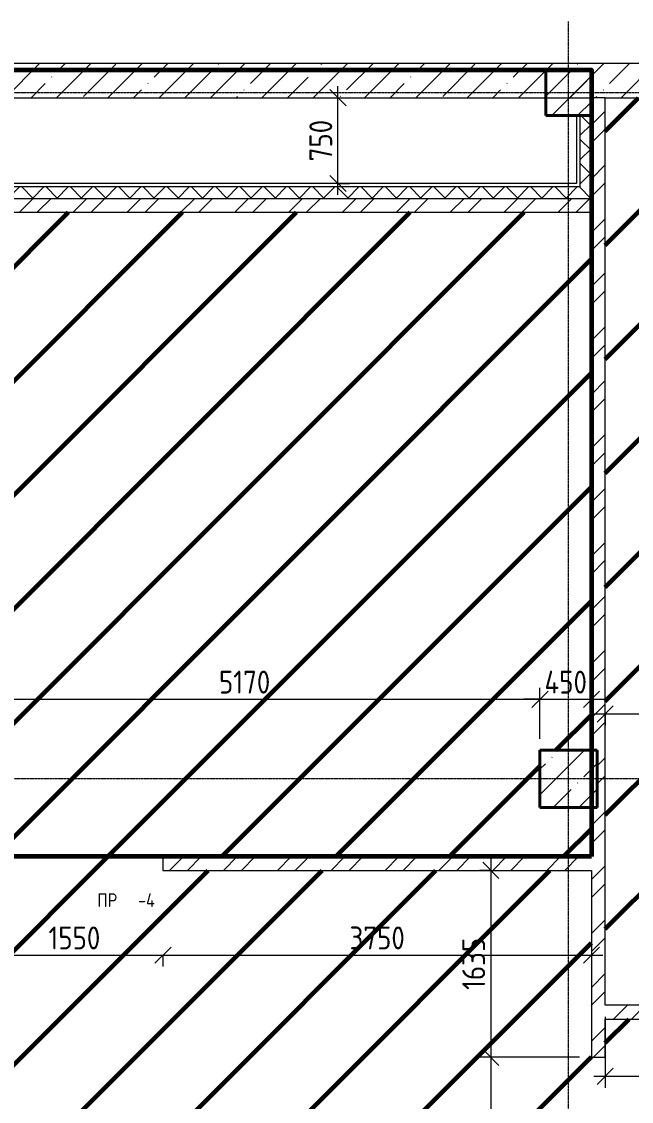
# Model space of a CAD drawing. Header units: millimetres. Extents: x -56773 to 323062, y -262288 to 76460.
# Drawn here: x 50813 to 56150, y 584 to 10027 of the extents above; entities that cross this region are included whole.
import ezdxf

# ---------------------------------------------------------------- set-up
doc = ezdxf.new("R2010")
doc.units = ezdxf.units.MM
doc.linetypes.add('ADSK_Линия сетки', pattern=[25, 20, -2.5, 0, -2.5])
for name, color, linetype, lineweight in [('1.1) Шлифовка потолка', 5, 'Continuous', 60), ('Марки', 7, 'Continuous', 20), ('Несущие колонны', 7, 'Continuous', 18), ('Оси', 7, 'Continuous', 9), ('Перекрытие', 7, 'Continuous', 18), ('Размеры', 7, 'Continuous', 9), ('Стены внутренние', 7, 'Continuous', 18), ('Стены наружные', 7, 'Continuous', 18), ('Стены штриховка', 7, 'Continuous', 9)]:
    doc.layers.add(name, color=color, linetype=linetype, lineweight=lineweight)
doc.styles.add('GOST Common_3', font='', dxfattribs={"width": 0.9, "height": 200})
doc.styles.add('GOST Common_9', font='', dxfattribs={"width": 0.9, "height": 120})
doc.styles.get('GOST Common_3').set_extended_font_data('GOST Common')
doc.styles.get('GOST Common_9').set_extended_font_data('GOST Common')
doc.dimstyles.new('ADSK_Основной_2_0_2', dxfattribs={"dimscale": 304.8, "dimtxt": 201.142999, "dimasz": 0.463911, "dimexe": 0.328084, "dimexo": 0.328084, "dimgap": 0.164042, "dimtad": 1, "dimdec": 3, "dimrnd": 0.001, "dimdsep": 46, "dimtxsty": 'GOST Common_3', "dimblk1": 'OBLIQUE', "dimblk2": 'OBLIQUE', "dimsah": 1, "dimcen": 0.09, "dimdle": 0.328084, "dimazin": 2, "dimtfac": 1, "dimtdec": 4, "dimtix": 1, "dimtmove": 0, "dimatfit": 3, "dimfxl": 1, "dimtvp": 1, "dimtolj": 1, "dimtzin": 0, "dimlwd": 20, "dimlwe": 20, "dimarcsym": 2})
pattern_1 = [(45, (0, 0), (-224.5064, 224.5064), []), (45, (224.5, 0), (-224.5064, 224.5064), [396.875, -79.375, 3.353, -76.022])]
pattern_2 = [(45, (0, 0), (-235.7317, 235.7317), []), (45, (157.15, 0), (-235.7317, 235.7317), [])]
pattern_3 = [(45, (0, 0), (-106.066, 106.066), []), (135, (0, 0), (-106.066, -106.066), [])]

# ---------------------------------------------------------------- blocks, each defined once
blk = doc.blocks.new('ADSK_КолоннаЖБ_Прямоугольная - 500x500 мм-1807509-Кладочный план подвала')
at = {"layer": 'Несущие колонны', "lineweight": 40}
for p, q in [((-250, 250), (250, 250)), ((-250, -250), (-250, 250)), ((250, 250), (250, -250)), ((250, -250), (-250, -250))]:
    blk.add_line(p, q, dxfattribs=at)
blk = doc.blocks.new('ADSK_КолоннаЖБ_Прямоугольная - 400x400 мм-1809659-Кладочный план подвала')
at = {"layer": 'Несущие колонны', "lineweight": 40}
for p, q in [((-200, 200), (200, 200)), ((-200, -200), (-200, 200)), ((200, 200), (200, -200)), ((200, -200), (-200, -200))]:
    blk.add_line(p, q, dxfattribs=at)
blk = doc.blocks.new('_Oblique')
at = {"color": 0, "linetype": 'ByBlock', "lineweight": -2}
blk.add_line((-0.5, -0.5), (0.5, 0.5), dxfattribs=at)
blk = doc.blocks.new('DIMBLOCK415-Кладочный план подвала')
at = {"layer": 'Defpoints', "color": 0, "transparency": 16777216}
for p in [(55020, 2605), (54920, 970), (55795, 970)]:
    blk.add_point(p, dxfattribs=at)
at = {"layer": 'Размеры', "color": 0, "lineweight": 20, "transparency": 16777216}
for p, q in [((54920, 2705), (54920, 870)), ((54920, 2605), (54820, 2605)), ((55695, 970), (54820, 970))]:
    blk.add_line(p, q, dxfattribs=at)
at = {"layer": 'Размеры', "color": 0, "lineweight": 20, "transparency": 16777216, "xscale": 141.4, "yscale": 141.4, "zscale": 141.4}
for p, rotation in [((54920, 2605), 90), ((54920, 970), 270)]:
    blk.add_blockref('_Oblique', p, dxfattribs=dict(at, rotation=rotation))
at = {"layer": 'Размеры', "color": 0, "lineweight": 9, "transparency": 16777216, "insert": (54770, 1787.5), "char_height": 200, "width": 560.473, "attachment_point": 5, "rotation": 90, "style": 'GOST Common_3'}
blk.add_mtext('\\A1;1635', dxfattribs=at)
blk = doc.blocks.new('DIMBLOCK416-Кладочный план подвала')
at = {"layer": 'Defpoints', "color": 0, "transparency": 16777216}
for p in [(55795, 970), (54920, -580), (55795, -580)]:
    blk.add_point(p, dxfattribs=at)
at = {"layer": 'Размеры', "color": 0, "lineweight": 20, "transparency": 16777216}
for p, q in [((54920, 1070), (54920, -680)), ((55695, 970), (54820, 970)), ((55695, -580), (54820, -580))]:
    blk.add_line(p, q, dxfattribs=at)
at = {"layer": 'Размеры', "color": 0, "lineweight": 20, "transparency": 16777216, "xscale": 141.4, "yscale": 141.4, "zscale": 141.4}
for p, rotation in [((54920, 970), 90), ((54920, -580), 270)]:
    blk.add_blockref('_Oblique', p, dxfattribs=dict(at, rotation=rotation))
at = {"layer": 'Размеры', "color": 0, "lineweight": 9, "transparency": 16777216, "insert": (54770, 195), "char_height": 200, "width": 560.473, "attachment_point": 5, "rotation": 90, "style": 'GOST Common_3'}
blk.add_mtext('\\A1;1550', dxfattribs=at)
blk = doc.blocks.new('DIMBLOCK419-Кладочный план подвала')
at = {"layer": 'Defpoints', "color": 0, "transparency": 16777216}
for p in [(55920, 1425), (59150, 1343), (59150, 804)]:
    blk.add_point(p, dxfattribs=at)
at = {"layer": 'Размеры', "color": 0, "lineweight": 20, "transparency": 16777216}
for p, q in [((55920, 1325), (55920, 704)), ((59150, 1243), (59150, 704)), ((55820, 804), (59250, 804))]:
    blk.add_line(p, q, dxfattribs=at)
at = {"layer": 'Размеры', "color": 0, "lineweight": 20, "transparency": 16777216, "xscale": 141.4, "yscale": 141.4, "zscale": 141.4, "rotation": 180}
blk.add_blockref('_Oblique', (55920, 804), dxfattribs=at)
at = {"layer": 'Размеры', "color": 0, "lineweight": 20, "transparency": 16777216, "xscale": 141.4, "yscale": 141.4, "zscale": 141.4}
blk.add_blockref('_Oblique', (59150, 804), dxfattribs=at)
at = {"layer": 'Размеры', "color": 0, "lineweight": 9, "transparency": 16777216, "insert": (57535, 954), "char_height": 200, "width": 605.475, "attachment_point": 5, "style": 'GOST Common_3'}
blk.add_mtext('\\A1;3230', dxfattribs=at)
blk = doc.blocks.new('DIMBLOCK426-Кладочный план подвала')
at = {"layer": 'Defpoints', "color": 0, "transparency": 16777216}
for p in [(55920, 4072.5), (59030, 3972.5), (59030, 3017)]:
    blk.add_point(p, dxfattribs=at)
at = {"layer": 'Размеры', "color": 0, "lineweight": 20, "transparency": 16777216}
for p, q in [((59030, 3117), (59030, 4072.5)), ((55820, 3972.5), (59130, 3972.5)), ((55920, 3972.5), (55920, 3872.5))]:
    blk.add_line(p, q, dxfattribs=at)
at = {"layer": 'Размеры', "color": 0, "lineweight": 20, "transparency": 16777216, "xscale": 141.4, "yscale": 141.4, "zscale": 141.4, "rotation": 180}
blk.add_blockref('_Oblique', (55920, 3972.5), dxfattribs=at)
at = {"layer": 'Размеры', "color": 0, "lineweight": 20, "transparency": 16777216, "xscale": 141.4, "yscale": 141.4, "zscale": 141.4}
blk.add_blockref('_Oblique', (59030, 3972.5), dxfattribs=at)
at = {"layer": 'Размеры', "color": 0, "lineweight": 9, "transparency": 16777216, "insert": (57475, 4122.5), "char_height": 200, "width": 515.472, "attachment_point": 5, "style": 'GOST Common_3'}
blk.add_mtext('\\A1;3110', dxfattribs=at)
blk = doc.blocks.new('DIMBLOCK435-Кладочный план подвала')
at = {"layer": 'Defpoints', "color": 0, "transparency": 16777216}
for p in [(50500, 1963.9), (52050, 1963.9), (52050, 1863.9)]:
    blk.add_point(p, dxfattribs=at)
at = {"layer": 'Размеры', "color": 0, "lineweight": 20, "transparency": 16777216}
for p, q in [((50400, 1863.9), (52150, 1863.9)), ((50500, 1863.9), (50500, 1763.9)), ((52050, 1863.9), (52050, 1763.9))]:
    blk.add_line(p, q, dxfattribs=at)
at = {"layer": 'Размеры', "color": 0, "lineweight": 20, "transparency": 16777216, "xscale": 141.4, "yscale": 141.4, "zscale": 141.4, "rotation": 180}
blk.add_blockref('_Oblique', (50500, 1863.9), dxfattribs=at)
at = {"layer": 'Размеры', "color": 0, "lineweight": 20, "transparency": 16777216, "xscale": 141.4, "yscale": 141.4, "zscale": 141.4}
blk.add_blockref('_Oblique', (52050, 1863.9), dxfattribs=at)
at = {"layer": 'Размеры', "color": 0, "lineweight": 9, "transparency": 16777216, "insert": (51275, 2013.9), "char_height": 200, "width": 560.473, "attachment_point": 5, "style": 'GOST Common_3'}
blk.add_mtext('\\A1;1550', dxfattribs=at)
blk = doc.blocks.new('DIMBLOCK436-Кладочный план подвала')
at = {"layer": 'Defpoints', "color": 0, "transparency": 16777216}
for p in [(52050, 1963.9), (55800, 1963.9), (55800, 1863.9)]:
    blk.add_point(p, dxfattribs=at)
at = {"layer": 'Размеры', "color": 0, "lineweight": 20, "transparency": 16777216}
for p, q in [((51950, 1863.9), (55900, 1863.9)), ((52050, 1863.9), (52050, 1763.9)), ((55800, 1863.9), (55800, 1763.9))]:
    blk.add_line(p, q, dxfattribs=at)
at = {"layer": 'Размеры', "color": 0, "lineweight": 20, "transparency": 16777216, "xscale": 141.4, "yscale": 141.4, "zscale": 141.4, "rotation": 180}
blk.add_blockref('_Oblique', (52050, 1863.9), dxfattribs=at)
at = {"layer": 'Размеры', "color": 0, "lineweight": 20, "transparency": 16777216, "xscale": 141.4, "yscale": 141.4, "zscale": 141.4}
blk.add_blockref('_Oblique', (55800, 1863.9), dxfattribs=at)
at = {"layer": 'Размеры', "color": 0, "lineweight": 9, "transparency": 16777216, "insert": (53925, 2013.9), "char_height": 200, "width": 605.475, "attachment_point": 5, "style": 'GOST Common_3'}
blk.add_mtext('\\A1;3750', dxfattribs=at)
blk = doc.blocks.new('DIMBLOCK440-Кладочный план подвала')
at = {"layer": 'Defpoints', "color": 0, "transparency": 16777216}
for p in [(53481.6, 9361.7), (53581.6, 9361.7), (53481.6, 8611.7)]:
    blk.add_point(p, dxfattribs=at)
at = {"layer": 'Размеры', "color": 0, "lineweight": 20, "transparency": 16777216}
for p, q in [((53581.6, 8511.7), (53581.6, 9461.7)), ((53581.6, 9361.7), (53681.6, 9361.7)), ((53581.6, 8611.7), (53681.6, 8611.7))]:
    blk.add_line(p, q, dxfattribs=at)
at = {"layer": 'Размеры', "color": 0, "lineweight": 20, "transparency": 16777216, "xscale": 141.4, "yscale": 141.4, "zscale": 141.4}
for p, rotation in [((53581.6, 9361.7), 90), ((53581.6, 8611.7), 270)]:
    blk.add_blockref('_Oblique', p, dxfattribs=dict(at, rotation=rotation))
at = {"layer": 'Размеры', "color": 0, "lineweight": 9, "transparency": 16777216, "insert": (53431.6, 8986.7), "char_height": 200, "width": 454.106, "attachment_point": 5, "rotation": 90, "style": 'GOST Common_3'}
blk.add_mtext('\\A1;750', dxfattribs=at)
blk = doc.blocks.new('DIMBLOCK442-Кладочный план подвала')
at = {"layer": 'Defpoints', "color": 0, "transparency": 16777216}
for p in [(55350, 4101), (50180, 3655), (55350, 3655)]:
    blk.add_point(p, dxfattribs=at)
at = {"layer": 'Размеры', "color": 0, "lineweight": 20, "transparency": 16777216}
for p, q in [((50180, 3755), (50180, 4201)), ((55350, 3755), (55350, 4201)), ((50080, 4101), (55450, 4101))]:
    blk.add_line(p, q, dxfattribs=at)
at = {"layer": 'Размеры', "color": 0, "lineweight": 20, "transparency": 16777216, "xscale": 141.4, "yscale": 141.4, "zscale": 141.4, "rotation": 180}
blk.add_blockref('_Oblique', (50180, 4101), dxfattribs=at)
at = {"layer": 'Размеры', "color": 0, "lineweight": 20, "transparency": 16777216, "xscale": 141.4, "yscale": 141.4, "zscale": 141.4}
blk.add_blockref('_Oblique', (55350, 4101), dxfattribs=at)
at = {"layer": 'Размеры', "color": 0, "lineweight": 9, "transparency": 16777216, "insert": (52765, 4251), "char_height": 200, "width": 560.473, "attachment_point": 5, "style": 'GOST Common_3'}
blk.add_mtext('\\A1;5170', dxfattribs=at)
blk = doc.blocks.new('DIMBLOCK443-Кладочный план подвала')
at = {"layer": 'Defpoints', "color": 0, "transparency": 16777216}
for p in [(55800, 4201), (55800, 4101), (55350, 3655)]:
    blk.add_point(p, dxfattribs=at)
at = {"layer": 'Размеры', "color": 0, "lineweight": 20, "transparency": 16777216}
for p, q in [((55350, 3755), (55350, 4201)), ((55350, 4101), (55208.6, 4101)), ((55350, 4101), (55800, 4101)), ((55800, 4101), (55800, 4001)), ((55800, 4101), (55941.4, 4101))]:
    blk.add_line(p, q, dxfattribs=at)
at = {"layer": 'Размеры', "color": 0, "lineweight": 20, "transparency": 16777216, "xscale": 141.4, "yscale": 141.4, "zscale": 141.4}
blk.add_blockref('_Oblique', (55350, 4101), dxfattribs=at)
at = {"layer": 'Размеры', "color": 0, "lineweight": 20, "transparency": 16777216, "xscale": 141.4, "yscale": 141.4, "zscale": 141.4, "rotation": 180}
blk.add_blockref('_Oblique', (55800, 4101), dxfattribs=at)
at = {"layer": 'Размеры', "color": 0, "lineweight": 9, "transparency": 16777216, "insert": (55575, 4251), "char_height": 200, "width": 474.561, "attachment_point": 5, "style": 'GOST Common_3'}
blk.add_mtext('\\A1;450', dxfattribs=at)

msp = doc.modelspace()

# ---------------------------------------------------------------- hatches: boundary and pattern name
at = {"layer": '1.1) Шлифовка потолка', "transparency": 33554687}
h = msp.add_hatch(dxfattribs=at)
h.set_pattern_fill('ANSI31', color=256, scale=222)
h.paths.add_polyline_path([(59950, 9361.6677), (55920, 9361.6677), (55920, 1424.969), (59030, 1424.969), (59030, 1654.969), (59150, 1654.969), (59150, 1304.969), (55920, 1304.969), (55920, 969.969), (55800, 969.969), (55800, 2604.969), (52050, 2604.969), (52050, 2724.969), (50500, 2724.969), (50500, 2604.969), (48050, 2604.969), (48050, 2724.969), (46500, 2724.969), (46500, 2604.969), (45800, 2604.969), (44525, 2604.969), (44525, 2724.969), (43475, 2724.969), (43475, 2604.969), (42120, 2604.969), (42120, -1195.031), (44275, -1195.031), (44275, -1315.031), (45475, -1315.031), (45475, -1195.031), (45550, -1195.031), (45550, -745.031), (46050, -745.031), (46325, -745.031), (46325, -1195.031), (46750, -1195.031), (46750, -1315.031), (47800, -1315.031), (47800, -1195.031), (48575, -1195.031), (48575, -470.031), (50125, -470.031), (50125, -1195.031), (50470, -1195.031), (50470, -1315.031), (52020, -1315.031), (52020, -1195.031), (55075, -1195.031), (55075, -745.031), (55350, -745.031), (55800, -745.031), (55800, -580.031), (55920, -580.031), (55920, -1195.031), (60125, -1195.031), (60125, -1315.031), (61175, -1315.031), (61175, -1195.031), (61350, -1195.031), (61350, -745.031), (61550, -745.031), (61550, 2904.969), (60900, 2904.969, -1), (60800, 2904.969), (60150, 2904.969), (59950, 2904.969), (59150, 2904.969), (59150, 2704.969), (59030, 2704.969), (59030, 3024.969), (59950, 3024.969)])
h = msp.add_hatch(dxfattribs=at)
h.set_pattern_fill('ANSI31', color=256, scale=222)
h.paths.add_polyline_path([(55800, 8361.6677), (49600, 8361.6677), (49600, 6504.969), (49600, 3654.969), (49850, 3654.969), (50180, 3654.969), (50180, 2724.969), (55800, 2724.969), (55800, 3154.969), (55350, 3154.969), (55350, 3654.969), (55800, 3654.969)], flags=17)
at = {"layer": 'Несущие колонны', "lineweight": 9}
h = msp.add_hatch(dxfattribs=at)
h.set_pattern_fill('FP_3', color=256, style=0, pattern_type=2)
h.set_pattern_definition(pattern_1)
h.paths.add_polyline_path([(55800, 9204.969), (55800, 9604.969), (55400, 9604.969), (55400, 9204.969)])
h = msp.add_hatch(dxfattribs=at)
h.set_pattern_fill('FP_3', color=256, style=0, pattern_type=2)
h.set_pattern_definition(pattern_1)
h.paths.add_polyline_path([(55350, 3154.969), (55850, 3154.969), (55850, 3654.969), (55350, 3654.969)])
at = {"layer": 'Стены внутренние', "lineweight": 9}
h = msp.add_hatch(dxfattribs=at)
h.set_pattern_fill('FP_3', color=256, style=0, pattern_type=2)
h.set_pattern_definition(pattern_1)
h.paths.add_polyline_path([(61850, 9361.6677), (61850, 9661.6677), (49665, 9661.6677), (49665, 9361.6677), (61550, 9361.6677)])
h = msp.add_hatch(dxfattribs=at)
h.set_pattern_fill('FP_2', color=256, style=0, pattern_type=2)
h.set_pattern_definition(pattern_2)
h.paths.add_polyline_path([(55920, 2604.969), (55920, 9361.6677), (55800, 9361.6677), (55800, 3654.969), (55850, 3654.969), (55850, 3154.969), (55800, 3154.969), (55800, 2604.969)])
h = msp.add_hatch(dxfattribs=at)
h.set_pattern_fill('FP_2', color=256, style=0, pattern_type=2)
h.set_pattern_definition(pattern_2)
h.paths.add_polyline_path([(55800, 8361.6677), (55800, 8481.6677), (49600, 8481.6677), (49600, 8361.6677), (52785.5782, 8361.6677)])
h = msp.add_hatch(dxfattribs=at)
h.set_pattern_fill('FP_2', color=256, style=0, pattern_type=2)
h.set_pattern_definition(pattern_2)
h.paths.add_polyline_path([(55800, 2604.969), (55800, 2724.969), (52050, 2724.969), (52050, 2604.969), (52785.5782, 2604.969)])
h.paths.add_polyline_path([(50500, 2604.969), (50500, 2724.969), (48050, 2724.969), (48050, 2604.969)])
h.paths.add_polyline_path([(46500, 2604.969), (46500, 2724.969), (45800, 2724.969), (45800, 2604.969)])
h = msp.add_hatch(dxfattribs=at)
h.set_pattern_fill('FP_2', color=256, style=0, pattern_type=2)
h.set_pattern_definition(pattern_2)
h.paths.add_polyline_path([(55920, 1424.969), (55920, 2604.969), (55800, 2604.969), (55800, 1424.969)])
h = msp.add_hatch(dxfattribs=at)
h.set_pattern_fill('FP_2', color=256, style=0, pattern_type=2)
h.set_pattern_definition(pattern_2)
h.paths.add_polyline_path([(59030, 1304.969), (59030, 1424.969), (55800, 1424.969), (55800, 1304.969), (58221.4367, 1304.969)])
h = msp.add_hatch(dxfattribs=at)
h.set_pattern_fill('FP_2', color=256, style=0, pattern_type=2)
h.set_pattern_definition(pattern_2)
h.paths.add_polyline_path([(55850, -1195.031), (55920, -1195.031), (55920, -580.031), (55800, -580.031), (55800, -745.031), (55850, -745.031), (55850, -836.281)])
h.paths.add_polyline_path([(55800, 969.969), (55920, 969.969), (55920, 1304.969), (55800, 1304.969)])
at = {"layer": 'Стены наружные', "lineweight": 9}
h = msp.add_hatch(dxfattribs=at)
h.set_pattern_fill('FP_24', color=256, style=0, pattern_type=2)
h.set_pattern_definition(pattern_3)
h.paths.add_polyline_path([(55800, 8581.6677), (55800, 9204.969), (55700, 9204.969), (55700, 8581.6677)])
h = msp.add_hatch(dxfattribs=at)
h.set_pattern_fill('FP_24', color=256, style=0, pattern_type=2)
h.set_pattern_definition(pattern_3)
h.paths.add_polyline_path([(55800, 8481.6677), (55800, 8581.6677), (49600, 8581.6677), (49600, 8481.6677), (52785.5782, 8481.6677)])

# ---------------------------------------------------------------- linework, layer by layer
at = {"layer": '1.1) Шлифовка потолка'}
msp.add_lwpolyline([(55800, 2724.969), (-9770, 2724.969), (-9770, 9604.969), (55800, 9604.969)], close=True, dxfattribs=at)
at = {"layer": 'Несущие колонны', "lineweight": 9}
for p, q in [((55800, 9604.969), (55400, 9604.969)), ((55400, 9604.969), (55400, 9204.969)), ((55800, 9204.969), (55800, 9604.969)), ((55400, 9204.969), (55800, 9204.969)), ((55800, 3654.969), (55350, 3654.969)), ((55350, 3654.969), (55350, 3154.969)), ((55850, 3654.969), (55800, 3654.969)), ((55850, 3154.969), (55850, 3654.969)), ((55350, 3154.969), (55800, 3154.969)), ((55800, 3154.969), (55850, 3154.969))]:
    msp.add_line(p, q, dxfattribs=at)
at = {"layer": 'Оси', "linetype": 'ADSK_Линия сетки', "lineweight": 5}
for p, q in [((55600, -10973.8823), (55600, 10027.4451)), ((62221.372, 9404.969), (-25240.0967, 9404.969)), ((62221.372, 3404.969), (-25240.0967, 3404.969))]:
    msp.add_line(p, q, dxfattribs=at)
at = {"layer": 'Перекрытие'}
msp.add_line((49730, 9361.6677), (52785.5782, 9361.6677), dxfattribs=at)
at = {"layer": 'Стены внутренние', "lineweight": 5}
for p, q in [((61850, 9661.6677), (49665, 9661.6677)), ((49730, 9361.6677), (55800, 9361.6677)), ((55800, 9361.6677), (55800, 9204.969)), ((55920, 9361.6677), (59950, 9361.6677)), ((55920, 1424.969), (55920, 9361.6677)), ((49600, 8361.6677), (55800, 8361.6677)), ((55800, 8361.6677), (55800, 3654.969)), ((55800, 3654.969), (55850, 3654.969)), ((55850, 3654.969), (55850, 3154.969)), ((55800, 3154.969), (55800, 2724.969)), ((55850, 3154.969), (55800, 3154.969)), ((55800, 2724.969), (52050, 2724.969)), ((52050, 2724.969), (52050, 2604.969)), ((52050, 2604.969), (55800, 2604.969)), ((55800, 2604.969), (55800, 969.969)), ((59030, 1424.969), (55920, 1424.969)), ((55920, 1304.969), (59150, 1304.969)), ((55920, 969.969), (55920, 1304.969)), ((55800, 969.969), (55920, 969.969))]:
    msp.add_line(p, q, dxfattribs=at)
at = {"layer": 'Стены наружные', "lineweight": 9}
for p, q in [((55800, 9204.969), (55670, 9204.969)), ((55670, 9204.969), (55670, 8611.6677)), ((55800, 8481.6677), (55800, 9204.969)), ((55670, 8611.6677), (49730, 8611.6677)), ((49600, 8481.6677), (55800, 8481.6677))]:
    msp.add_line(p, q, dxfattribs=at)
at = {"layer": 'Стены штриховка', "lineweight": 9}
for p, q in [((55920, 9361.6677), (55800, 9361.6677)), ((55700, 9204.969), (55700, 8581.6677)), ((55700, 8581.6677), (49700, 8581.6677))]:
    msp.add_line(p, q, dxfattribs=at)

# ---------------------------------------------------------------- block references
at = {"layer": 'Несущие колонны', "lineweight": 40, "rotation": 89.9999999999999}
for name, p in [('ADSK_КолоннаЖБ_Прямоугольная - 400x400 мм-1809659-Кладочный план подвала', (55600, 9404.969)), ('ADSK_КолоннаЖБ_Прямоугольная - 500x500 мм-1807509-Кладочный план подвала', (55600, 3404.969))]:
    msp.add_blockref(name, p, dxfattribs=at)

# ---------------------------------------------------------------- texts
at = {"layer": 'Марки', "lineweight": 9, "char_height": 120, "attachment_point": 1, "style": 'GOST Common_9'}
for s, insert, width in [('ПР', (51475, 2404.3961), 432.91125), ('-4', (51832.1875, 2404.3961), 411.265687)]:
    msp.add_mtext(s, dxfattribs=dict(at, insert=insert, width=width))

# ---------------------------------------------------------------- dimensions: what is measured, and where the dimension line sits
at = {"layer": 'Размеры', "lineweight": 9}
for base, p1, p2, override, picture, middle in [((53581.5637, 9361.6677), (53481.5788, 8611.6677), (53481.5788, 9361.6677), {"dimpost": '<>', "dimfxl": 750}, 'DIMBLOCK440-Кладочный план подвала', (53431.5637, 8986.6677)), ((54919.9867, 969.969), (55019.9716, 2604.969), (55795, 969.969), {"dimpost": '<>', "dimfxl": 1809.390505}, 'DIMBLOCK415-Кладочный план подвала', (54769.9867, 1787.469)), ((54919.9867, -580.031), (55795, 969.969), (55795, -580.031), {"dimpost": '<>', "dimfxl": 1550}, 'DIMBLOCK416-Кладочный план подвала', (54769.9867, 194.969))]:
    dim = msp.add_linear_dim(base=base, p1=p1, p2=p2, angle=90, dimstyle='ADSK_Основной_2_0_2', override=override, dxfattribs=at)
    dim.commit()
    dim.dimension.update_dxf_attribs({"geometry": picture, "text_midpoint": middle})
for base, p1, p2, override, picture, middle in [((55350, 4100.9898), (50180, 3654.969), (55350, 3654.969), {"dimpost": '<>', "dimfxl": 5170}, 'DIMBLOCK442-Кладочный план подвала', (52765, 4250.9898)), ((55800, 4100.9898), (55350, 3654.969), (55800, 4200.9747), {"dimpost": '<>', "dimfxl": 707.546668}, 'DIMBLOCK443-Кладочный план подвала', (55575, 4250.9898)), ((59030, 3972.5023), (55920, 4072.4872), (59030, 3016.969), {"dimpost": '<>', "dimfxl": 3284.237932}, 'DIMBLOCK426-Кладочный план подвала', (57475, 4122.5023)), ((52050, 1863.9192), (50500, 1963.9041), (52050, 1963.9041), {"dimpost": '<>', "dimfxl": 1550}, 'DIMBLOCK435-Кладочный план подвала', (51275, 2013.9192)), ((55800, 1863.9192), (52050, 1963.9041), (55800, 1963.9041), {"dimpost": '<>', "dimfxl": 3750}, 'DIMBLOCK436-Кладочный план подвала', (53925, 2013.9192)), ((59150, 803.9731), (55920, 1424.969), (59150, 1342.969), {"dimpost": '<>', "dimfxl": 3231.040699}, 'DIMBLOCK419-Кладочный план подвала', (57535, 953.9731))]:
    dim = msp.add_linear_dim(base=base, p1=p1, p2=p2, dimstyle='ADSK_Основной_2_0_2', override=override, dxfattribs=at)
    dim.commit()
    dim.dimension.update_dxf_attribs({"geometry": picture, "text_midpoint": middle})

doc.saveas('drawing.dxf')
